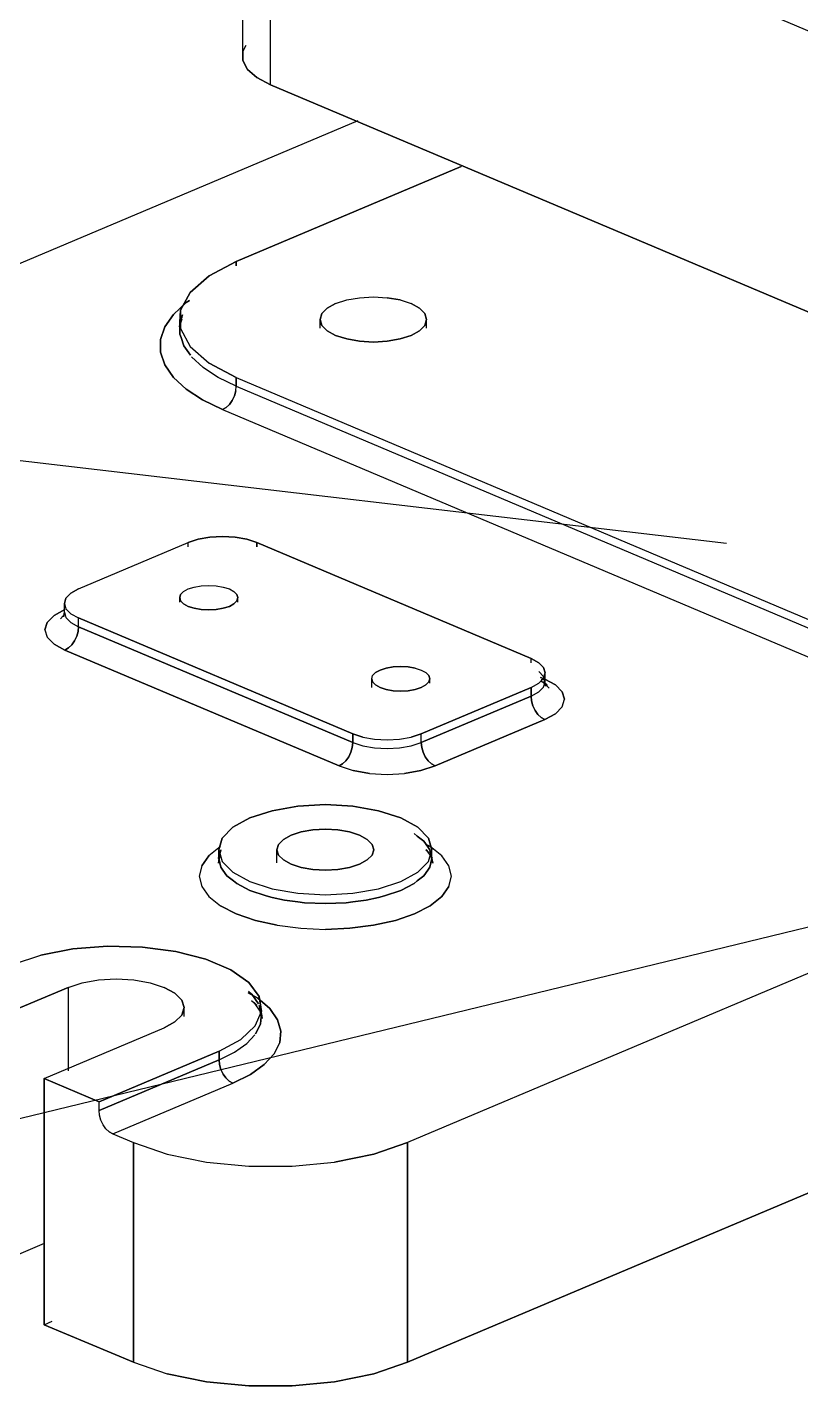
# Model space of a CAD drawing. Header units: millimetres. Extents: x 8 to 862, y 8 to 289.
# Drawn here: x 517.9 to 554.6, y 47.6 to 112.2 of the extents above; entities that cross this region are included whole.
import ezdxf

# ---------------------------------------------------------------- set-up
doc = ezdxf.new("R2010")
doc.units = ezdxf.units.MM
doc.layers.add('OUTLINE', color=7, linetype='Continuous')

msp = doc.modelspace()

# ---------------------------------------------------------------- linework, layer by layer
at = {"layer": 'OUTLINE'}
for p, q in [((528.121, 110.582), (528.121, 123.94)), ((529.442, 109.424), (529.442, 122.782)), ((563.635, 108.331), (531.314, 121.989)), ((528.274, 111.3), (528.121, 111.019)), ((528.121, 111.019), (528.121, 110.582)), ((528.121, 110.582), (528.351, 110.156)), ((528.351, 110.156), (528.121, 110.582)), ((528.351, 110.156), (528.798, 109.766)), ((528.798, 109.766), (528.351, 110.156)), ((529.442, 109.424), (528.798, 109.766)), ((528.798, 109.766), (529.442, 109.424)), ((529.442, 109.424), (546.537, 102.198)), ((546.537, 102.198), (529.442, 109.424)), ((477.334, 83.951), (533.6, 107.731)), ((538.502, 105.549), (527.814, 101.031)), ((527.814, 101.031), (538.502, 105.549)), ((546.537, 102.198), (563.635, 94.972)), ((563.635, 94.972), (546.537, 102.198)), ((527.814, 101.031), (526.528, 100.349)), ((526.528, 100.349), (527.814, 101.031)), ((527.814, 100.821), (527.814, 101.031)), ((527.814, 101.031), (527.814, 100.821)), ((526.528, 100.349), (525.632, 99.563)), ((525.632, 99.563), (526.528, 100.349)), ((525.632, 99.563), (525.172, 98.714)), ((525.172, 98.714), (525.632, 99.563)), ((524.832, 98.521), (525.432, 99.077)), ((525.432, 99.077), (524.832, 98.521)), ((525.432, 99.077), (525.588, 99.182)), ((525.588, 99.182), (525.432, 99.077)), ((531.879, 98.556), (532.133, 98.814)), ((532.133, 98.814), (531.879, 98.556)), ((532.133, 98.814), (532.535, 99.035)), ((532.535, 99.035), (532.133, 98.814)), ((532.535, 99.035), (533.061, 99.205)), ((533.061, 99.205), (533.67, 99.312)), ((533.67, 99.312), (534.326, 99.349)), ((534.326, 99.349), (534.981, 99.312)), ((534.981, 99.312), (535.593, 99.205)), ((535.593, 99.205), (534.981, 99.312)), ((535.593, 99.205), (536.116, 99.035)), ((536.116, 99.035), (536.519, 98.814)), ((536.519, 98.814), (536.116, 99.035)), ((536.519, 98.814), (536.772, 98.556)), ((536.772, 98.556), (536.519, 98.814)), ((524.425, 97.935), (524.832, 98.521)), ((524.832, 98.521), (524.425, 97.935)), ((525.232, 98.291), (525.107, 97.924)), ((525.139, 98.137), (525.107, 97.924)), ((525.139, 98.137), (525.172, 98.714)), ((525.191, 98.296), (525.139, 98.137)), ((525.139, 98.137), (525.191, 98.296)), ((525.139, 98.137), (525.139, 97.582)), ((525.139, 97.582), (525.139, 98.137)), ((525.172, 98.714), (525.172, 97.842)), ((525.258, 98.491), (525.191, 98.296)), ((525.191, 98.296), (525.258, 98.491)), ((525.205, 98.282), (525.249, 98.379)), ((531.793, 98.277), (531.879, 98.556)), ((531.879, 98.556), (531.793, 98.277)), ((531.879, 98), (531.793, 98.277)), ((531.793, 98.277), (531.879, 98)), ((531.793, 97.861), (531.793, 98.277)), ((536.772, 98.556), (536.858, 98.277)), ((536.858, 98.277), (536.772, 98.556)), ((536.858, 98.277), (536.772, 98)), ((536.772, 98), (536.858, 98.277)), ((536.858, 97.861), (536.858, 98.277)), ((465.169, 97.719), (551.105, 87.648)), ((524.219, 97.33), (524.425, 97.935)), ((524.425, 97.935), (524.219, 97.33)), ((525.139, 97.582), (525.191, 97.426)), ((525.191, 97.426), (525.139, 97.582)), ((525.172, 97.842), (525.632, 96.993)), ((532.133, 97.742), (531.879, 98)), ((531.879, 98), (532.133, 97.742)), ((532.535, 97.521), (532.133, 97.742)), ((532.133, 97.742), (532.535, 97.521)), ((533.061, 97.351), (532.535, 97.521)), ((532.535, 97.521), (533.061, 97.351)), ((536.116, 97.521), (535.593, 97.351)), ((535.593, 97.351), (536.116, 97.521)), ((536.519, 97.742), (536.116, 97.521)), ((536.116, 97.521), (536.519, 97.742)), ((536.772, 98), (536.519, 97.742)), ((536.519, 97.742), (536.772, 98)), ((524.219, 96.721), (524.219, 97.33)), ((524.219, 97.33), (524.219, 96.721)), ((525.191, 97.426), (525.326, 97.033)), ((525.326, 97.033), (525.191, 97.426)), ((525.326, 97.033), (525.642, 96.577)), ((525.642, 96.577), (525.326, 97.033)), ((525.632, 96.993), (526.528, 96.207)), ((533.67, 97.244), (533.061, 97.351)), ((533.061, 97.351), (533.67, 97.244)), ((534.326, 97.207), (533.67, 97.244)), ((533.67, 97.244), (534.326, 97.207)), ((534.981, 97.244), (534.326, 97.207)), ((534.326, 97.207), (534.981, 97.244)), ((535.593, 97.351), (534.981, 97.244)), ((534.981, 97.244), (535.593, 97.351)), ((625.513, 97.026), (535.954, 59.176)), ((524.425, 96.116), (524.219, 96.721)), ((524.219, 96.721), (524.425, 96.116)), ((525.695, 96.5), (526.242, 95.996)), ((526.242, 95.996), (525.695, 96.5)), ((527.814, 95.526), (526.528, 96.207)), ((526.528, 96.207), (527.814, 95.526)), ((524.832, 95.528), (524.425, 96.116)), ((524.425, 96.116), (524.832, 95.528)), ((525.432, 94.972), (524.832, 95.528)), ((524.832, 95.528), (525.432, 94.972)), ((526.546, 95.796), (526.242, 95.996)), ((526.951, 95.528), (526.546, 95.796)), ((527.814, 95.107), (526.951, 95.528)), ((527.814, 95.107), (527.814, 95.526)), ((527.814, 95.526), (527.814, 95.107)), ((527.814, 95.526), (555.412, 83.86)), ((526.214, 94.458), (525.432, 94.972)), ((525.432, 94.972), (526.214, 94.458)), ((527.726, 94.654), (527.791, 94.882)), ((527.791, 94.882), (527.726, 94.654)), ((527.791, 94.882), (527.814, 95.107)), ((527.814, 95.107), (560.38, 81.344)), ((527.16, 93.998), (526.214, 94.458)), ((526.214, 94.458), (527.16, 93.998)), ((527.33, 94.098), (527.486, 94.247)), ((527.486, 94.247), (527.33, 94.098)), ((527.486, 94.247), (527.621, 94.437)), ((527.621, 94.437), (527.486, 94.247)), ((527.621, 94.437), (527.726, 94.654)), ((527.726, 94.654), (527.621, 94.437)), ((527.16, 93.998), (527.33, 94.098)), ((527.33, 94.098), (527.16, 93.998)), ((527.16, 93.998), (559.728, 80.235)), ((526.009, 87.835), (525.532, 87.679)), ((525.532, 87.679), (526.009, 87.835)), ((526.565, 87.933), (526.009, 87.835)), ((526.009, 87.835), (526.565, 87.933)), ((527.16, 87.965), (526.565, 87.933)), ((526.565, 87.933), (527.16, 87.965)), ((527.758, 87.933), (527.16, 87.965)), ((527.16, 87.965), (527.758, 87.933)), ((528.314, 87.835), (527.758, 87.933)), ((527.758, 87.933), (528.314, 87.835)), ((528.791, 87.679), (528.314, 87.835)), ((528.314, 87.835), (528.791, 87.679)), ((520.323, 85.479), (525.532, 87.679)), ((525.532, 87.472), (525.532, 87.679)), ((528.791, 87.472), (528.791, 87.679)), ((528.791, 87.679), (541.816, 82.174)), ((528.791, 87.679), (528.791, 87.472)), ((541.816, 82.174), (528.791, 87.679)), ((625.513, 86.591), (535.954, 48.741)), ((535.954, 48.741), (625.513, 86.591)), ((519.956, 85.277), (519.725, 85.042)), ((519.725, 85.042), (519.956, 85.277)), ((520.323, 85.479), (519.956, 85.277)), ((519.956, 85.277), (520.323, 85.479)), ((525.128, 85.065), (525.174, 85.216)), ((525.174, 85.216), (525.128, 85.065)), ((525.174, 85.216), (525.314, 85.358)), ((525.314, 85.358), (525.532, 85.479)), ((525.532, 85.479), (525.819, 85.57)), ((525.819, 85.57), (526.153, 85.63)), ((526.153, 85.63), (526.509, 85.649)), ((526.509, 85.649), (526.867, 85.63)), ((526.867, 85.63), (527.2, 85.57)), ((527.2, 85.57), (527.486, 85.479)), ((527.486, 85.479), (527.707, 85.358)), ((527.707, 85.358), (527.844, 85.216)), ((527.844, 85.216), (527.891, 85.065)), ((527.891, 85.065), (527.844, 85.216)), ((519.725, 85.042), (519.649, 84.791)), ((519.649, 84.791), (519.725, 85.042)), ((519.649, 84.791), (519.725, 84.537)), ((519.649, 84.372), (519.649, 84.791)), ((525.174, 84.914), (525.128, 85.065)), ((525.128, 85.065), (525.174, 84.914)), ((525.128, 84.856), (525.128, 85.065)), ((525.314, 84.772), (525.174, 84.914)), ((525.174, 84.914), (525.314, 84.772)), ((525.532, 84.651), (525.314, 84.772)), ((525.314, 84.772), (525.532, 84.651)), ((525.819, 84.56), (525.532, 84.651)), ((525.532, 84.651), (525.819, 84.56)), ((526.153, 84.5), (525.819, 84.56)), ((525.819, 84.56), (526.153, 84.5)), ((527.2, 84.56), (526.867, 84.5)), ((526.867, 84.5), (527.2, 84.56)), ((527.486, 84.651), (527.2, 84.56)), ((527.2, 84.56), (527.486, 84.651)), ((527.707, 84.772), (527.486, 84.651)), ((527.486, 84.651), (527.707, 84.772)), ((527.844, 84.914), (527.707, 84.772)), ((527.707, 84.772), (527.844, 84.914)), ((527.891, 85.065), (527.844, 84.914)), ((527.844, 84.914), (527.891, 85.065)), ((527.891, 84.856), (527.891, 85.065)), ((518.837, 83.891), (519.158, 84.219)), ((519.158, 84.219), (518.837, 83.891)), ((519.158, 84.219), (519.672, 84.5)), ((519.672, 84.5), (519.158, 84.219)), ((519.465, 84.063), (519.607, 84.221)), ((519.595, 84.195), (519.465, 84.063)), ((519.607, 84.221), (519.651, 84.316)), ((519.616, 84.156), (519.649, 84.372)), ((519.656, 84.284), (519.616, 84.156)), ((519.649, 84.372), (519.725, 84.121)), ((519.725, 84.537), (519.956, 84.302)), ((519.725, 84.121), (519.956, 83.886)), ((519.956, 84.302), (520.323, 84.102)), ((520.323, 83.684), (520.323, 84.102)), ((533.349, 78.595), (520.323, 84.102)), ((520.323, 84.102), (533.349, 78.595)), ((526.509, 84.481), (526.153, 84.5)), ((526.153, 84.5), (526.509, 84.481)), ((526.867, 84.5), (526.509, 84.481)), ((526.509, 84.481), (526.867, 84.5)), ((518.728, 83.537), (518.837, 83.891)), ((518.837, 83.891), (518.728, 83.537)), ((518.728, 83.537), (518.837, 83.186)), ((519.956, 83.886), (520.323, 83.684)), ((520.235, 83.23), (520.3, 83.458)), ((520.3, 83.458), (520.235, 83.23)), ((520.3, 83.458), (520.323, 83.684)), ((520.323, 83.684), (520.3, 83.458)), ((533.349, 78.179), (520.323, 83.684)), ((520.323, 83.684), (533.349, 78.179)), ((519.158, 82.856), (518.837, 83.186)), ((518.837, 83.186), (519.158, 82.856)), ((519.672, 82.574), (519.158, 82.856)), ((519.158, 82.856), (519.672, 82.574)), ((519.672, 82.574), (519.839, 82.674)), ((519.839, 82.674), (519.672, 82.574)), ((519.839, 82.674), (519.998, 82.823)), ((519.998, 82.823), (519.839, 82.674)), ((519.998, 82.823), (520.132, 83.014)), ((520.132, 83.014), (519.998, 82.823)), ((520.132, 83.014), (520.235, 83.23)), ((520.235, 83.23), (520.132, 83.014)), ((532.698, 77.07), (519.672, 82.574)), ((519.672, 82.574), (532.698, 77.07)), ((542.182, 81.974), (541.816, 82.174)), ((541.816, 81.965), (541.816, 82.174)), ((541.816, 82.174), (542.182, 81.974)), ((542.412, 81.74), (542.182, 81.974)), ((542.182, 81.974), (542.412, 81.74)), ((534.247, 81.212), (534.293, 81.363)), ((534.293, 81.363), (534.433, 81.502)), ((534.433, 81.502), (534.293, 81.363)), ((534.433, 81.502), (534.651, 81.623)), ((534.651, 81.623), (534.433, 81.502)), ((534.651, 81.623), (534.937, 81.716)), ((534.937, 81.716), (534.651, 81.623)), ((534.937, 81.716), (535.272, 81.774)), ((535.272, 81.774), (534.937, 81.716)), ((535.272, 81.774), (535.628, 81.795)), ((535.628, 81.795), (535.272, 81.774)), ((535.628, 81.795), (535.986, 81.774)), ((535.986, 81.774), (535.628, 81.795)), ((535.986, 81.774), (536.319, 81.716)), ((536.319, 81.716), (535.986, 81.774)), ((536.319, 81.716), (536.605, 81.623)), ((536.605, 81.623), (536.826, 81.502)), ((536.826, 81.502), (536.963, 81.363)), ((536.963, 81.363), (537.009, 81.212)), ((537.009, 81.212), (536.963, 81.363)), ((542.412, 81.321), (542.182, 81.556)), ((542.491, 81.486), (542.412, 81.74)), ((542.412, 81.74), (542.491, 81.486)), ((542.412, 81.235), (542.491, 81.486)), ((542.491, 81.07), (542.412, 81.321)), ((542.491, 81.07), (542.491, 81.486)), ((534.293, 81.06), (534.247, 81.212)), ((534.247, 81.212), (534.293, 81.06)), ((534.247, 80.793), (534.247, 81.212)), ((534.433, 80.919), (534.293, 81.06)), ((534.293, 81.06), (534.433, 80.919)), ((534.651, 80.798), (534.433, 80.919)), ((534.433, 80.919), (534.651, 80.798)), ((534.937, 80.705), (534.651, 80.798)), ((534.651, 80.798), (534.937, 80.705)), ((535.272, 80.646), (534.937, 80.705)), ((534.937, 80.705), (535.272, 80.646)), ((536.319, 80.705), (535.986, 80.646)), ((535.986, 80.646), (536.319, 80.705)), ((536.605, 80.798), (536.319, 80.705)), ((536.319, 80.705), (536.605, 80.798)), ((536.826, 80.919), (536.605, 80.798)), ((536.605, 80.798), (536.826, 80.919)), ((541.816, 80.798), (536.605, 78.595)), ((536.605, 78.595), (541.816, 80.798)), ((536.963, 81.06), (536.826, 80.919)), ((536.826, 80.919), (536.963, 81.06)), ((537.009, 81.212), (536.963, 81.06)), ((536.963, 81.06), (537.009, 81.212)), ((537.009, 81.002), (537.009, 81.212)), ((541.816, 80.798), (542.182, 81)), ((541.816, 80.381), (541.816, 80.798)), ((541.816, 80.798), (541.816, 80.381)), ((542.182, 81), (542.412, 81.235)), ((542.182, 80.584), (542.412, 80.816)), ((542.272, 81.279), (542.468, 81.198)), ((542.468, 81.198), (542.272, 81.279)), ((542.582, 80.93), (542.289, 81.091)), ((542.3, 81.156), (542.468, 81.198)), ((542.468, 81.198), (542.3, 81.156)), ((542.412, 80.816), (542.491, 81.07)), ((542.672, 80.76), (542.416, 81.023)), ((542.582, 80.93), (542.416, 81.023)), ((542.521, 80.853), (542.442, 81.109)), ((542.533, 80.916), (542.442, 81.109)), ((542.468, 81.198), (542.979, 80.916)), ((542.979, 80.916), (542.468, 81.198)), ((542.521, 80.853), (542.491, 81.07)), ((542.672, 80.76), (542.533, 80.916)), ((542.979, 80.916), (543.303, 80.586)), ((543.303, 80.586), (542.979, 80.916)), ((465.169, 47.625), (601.091, 80.609)), ((535.628, 80.628), (535.272, 80.646)), ((535.272, 80.646), (535.628, 80.628)), ((535.986, 80.646), (535.628, 80.628)), ((535.628, 80.628), (535.986, 80.646)), ((541.816, 80.381), (536.605, 78.179)), ((536.605, 78.179), (541.816, 80.381)), ((541.816, 80.381), (542.182, 80.584)), ((541.84, 80.156), (541.816, 80.381)), ((541.816, 80.381), (541.84, 80.156)), ((541.905, 79.928), (541.84, 80.156)), ((541.84, 80.156), (541.905, 79.928)), ((543.303, 80.586), (543.412, 80.235)), ((543.412, 80.235), (543.303, 80.586)), ((543.303, 79.881), (543.412, 80.235)), ((542.007, 79.709), (541.905, 79.928)), ((541.905, 79.928), (542.007, 79.709)), ((542.142, 79.521), (542.007, 79.709)), ((542.007, 79.709), (542.142, 79.521)), ((542.3, 79.37), (542.142, 79.521)), ((542.142, 79.521), (542.3, 79.37)), ((542.979, 79.553), (542.468, 79.272)), ((542.468, 79.272), (542.979, 79.553)), ((542.979, 79.553), (543.303, 79.881)), ((542.468, 79.272), (537.258, 77.07)), ((537.258, 77.07), (542.468, 79.272)), ((542.468, 79.272), (542.3, 79.37)), ((542.3, 79.37), (542.468, 79.272)), ((533.349, 78.179), (533.328, 77.953)), ((533.328, 77.953), (533.349, 78.179)), ((533.349, 78.179), (533.349, 78.595)), ((533.349, 78.595), (533.349, 78.179)), ((533.349, 78.595), (533.826, 78.442)), ((533.826, 78.442), (533.349, 78.595)), ((533.349, 78.179), (533.826, 78.023)), ((533.826, 78.442), (534.381, 78.344)), ((534.381, 78.344), (534.977, 78.312)), ((534.977, 78.312), (535.575, 78.344)), ((535.575, 78.344), (536.128, 78.442)), ((536.128, 78.442), (536.605, 78.595)), ((536.605, 78.595), (536.128, 78.442)), ((536.128, 78.023), (536.605, 78.179)), ((536.605, 78.179), (536.605, 78.595)), ((536.628, 77.953), (536.605, 78.179)), ((536.605, 78.179), (536.628, 77.953)), ((533.158, 77.507), (533.023, 77.319)), ((533.023, 77.319), (533.158, 77.507)), ((533.263, 77.725), (533.158, 77.507)), ((533.158, 77.507), (533.263, 77.725)), ((533.328, 77.953), (533.263, 77.725)), ((533.263, 77.725), (533.328, 77.953)), ((533.826, 78.023), (534.381, 77.928)), ((534.381, 77.928), (534.977, 77.893)), ((534.977, 77.893), (535.575, 77.928)), ((535.575, 77.928), (536.128, 78.023)), ((536.693, 77.725), (536.628, 77.953)), ((536.628, 77.953), (536.693, 77.725)), ((536.795, 77.507), (536.693, 77.725)), ((536.693, 77.725), (536.795, 77.507)), ((536.93, 77.319), (536.795, 77.507)), ((536.795, 77.507), (536.93, 77.319)), ((532.867, 77.17), (532.698, 77.07)), ((532.698, 77.07), (532.867, 77.17)), ((532.698, 77.07), (533.365, 76.853)), ((533.023, 77.319), (532.867, 77.17)), ((532.867, 77.17), (533.023, 77.319)), ((534.142, 76.716), (533.365, 76.853)), ((533.365, 76.853), (534.142, 76.716)), ((536.588, 76.853), (535.812, 76.716)), ((535.812, 76.716), (536.588, 76.853)), ((537.258, 77.07), (536.588, 76.853)), ((536.588, 76.853), (537.258, 77.07)), ((537.088, 77.17), (536.93, 77.319)), ((536.93, 77.319), (537.088, 77.17)), ((537.258, 77.07), (537.088, 77.17)), ((537.088, 77.17), (537.258, 77.07)), ((534.142, 76.716), (534.977, 76.67)), ((534.977, 76.67), (535.812, 76.716)), ((529.514, 74.946), (528.465, 74.605)), ((528.465, 74.605), (529.514, 74.946)), ((530.735, 75.16), (529.514, 74.946)), ((529.514, 74.946), (530.735, 75.16)), ((532.047, 75.232), (530.735, 75.16)), ((530.735, 75.16), (532.047, 75.232)), ((533.358, 75.16), (532.047, 75.232)), ((532.047, 75.232), (533.358, 75.16)), ((534.579, 74.946), (533.358, 75.16)), ((533.358, 75.16), (534.579, 74.946)), ((535.628, 74.605), (534.579, 74.946)), ((534.579, 74.946), (535.628, 74.605)), ((528.465, 74.605), (527.658, 74.163)), ((527.658, 74.163), (528.465, 74.605)), ((536.435, 74.163), (535.628, 74.605)), ((535.628, 74.605), (536.435, 74.163)), ((527.153, 73.646), (526.981, 73.091)), ((526.981, 73.091), (527.153, 73.646)), ((527.658, 74.163), (527.153, 73.646)), ((527.153, 73.646), (527.658, 74.163)), ((529.821, 73.344), (530.051, 73.577)), ((530.051, 73.577), (529.821, 73.344)), ((530.051, 73.577), (530.419, 73.779)), ((530.419, 73.779), (530.051, 73.577)), ((530.419, 73.779), (530.895, 73.935)), ((530.895, 73.935), (530.419, 73.779)), ((530.895, 73.935), (531.451, 74.03)), ((531.451, 74.03), (530.895, 73.935)), ((531.451, 74.03), (532.047, 74.065)), ((532.047, 74.065), (531.451, 74.03)), ((532.047, 74.065), (532.642, 74.03)), ((532.642, 74.03), (532.047, 74.065)), ((532.642, 74.03), (533.198, 73.935)), ((533.198, 73.935), (532.642, 74.03)), ((533.198, 73.935), (533.674, 73.779)), ((533.674, 73.779), (533.198, 73.935)), ((533.674, 73.779), (534.04, 73.577)), ((534.04, 73.577), (533.674, 73.779)), ((534.04, 73.577), (534.27, 73.344)), ((534.27, 73.344), (534.04, 73.577)), ((536.414, 73.739), (536.258, 73.863)), ((536.258, 73.863), (536.414, 73.739)), ((536.728, 73.493), (536.414, 73.739)), ((536.414, 73.739), (536.728, 73.493)), ((536.94, 73.646), (536.435, 74.163)), ((536.435, 74.163), (536.94, 73.646)), ((537.112, 73.091), (536.94, 73.646)), ((536.94, 73.646), (537.112, 73.091)), ((527.067, 73.244), (526.514, 72.807)), ((527.077, 73.091), (526.981, 72.674)), ((526.981, 73.091), (527.153, 72.537)), ((526.981, 72.674), (527.077, 73.091)), ((526.981, 72.674), (526.981, 73.091)), ((529.744, 73.091), (529.821, 73.344)), ((529.821, 73.344), (529.744, 73.091)), ((529.821, 72.839), (529.744, 73.091)), ((529.744, 73.091), (529.821, 72.839)), ((529.744, 72.465), (529.744, 73.091)), ((534.27, 73.344), (534.349, 73.091)), ((534.349, 73.091), (534.27, 73.344)), ((534.349, 73.091), (534.27, 72.839)), ((534.27, 72.839), (534.349, 73.091)), ((536.919, 73.225), (536.728, 73.493)), ((536.728, 73.493), (536.919, 73.225)), ((536.977, 72.946), (536.812, 73.077)), ((536.84, 73.339), (537.026, 73.244)), ((537.026, 73.244), (536.84, 73.339)), ((537.137, 72.684), (536.842, 73.095)), ((536.977, 72.946), (536.842, 73.095)), ((537.016, 73.091), (536.919, 73.225)), ((536.919, 73.225), (537.016, 73.091)), ((536.94, 72.537), (537.112, 73.091)), ((537.112, 72.674), (537.016, 73.091)), ((537.016, 73.091), (537.112, 72.674)), ((537.577, 72.807), (537.026, 73.244)), ((537.112, 72.674), (537.112, 73.091)), ((526.174, 72.332), (526.058, 71.839)), ((526.174, 72.332), (526.514, 72.807)), ((526.514, 72.807), (526.174, 72.332)), ((527.046, 72.879), (526.949, 72.458)), ((526.981, 72.674), (526.949, 72.458)), ((526.956, 72.684), (527.046, 72.879)), ((527.056, 72.821), (526.956, 72.684)), ((526.981, 72.674), (527.077, 72.256)), ((527.077, 72.256), (526.981, 72.674)), ((527.153, 72.537), (527.658, 72.021)), ((530.051, 72.604), (529.821, 72.839)), ((529.821, 72.839), (530.051, 72.604)), ((530.419, 72.402), (530.051, 72.604)), ((530.051, 72.604), (530.419, 72.402)), ((530.895, 72.249), (530.419, 72.402)), ((530.419, 72.402), (530.895, 72.249)), ((533.674, 72.402), (533.198, 72.249)), ((533.198, 72.249), (533.674, 72.402)), ((534.04, 72.604), (533.674, 72.402)), ((533.674, 72.402), (534.04, 72.604)), ((534.27, 72.839), (534.04, 72.604)), ((534.04, 72.604), (534.27, 72.839)), ((536.435, 72.021), (536.94, 72.537)), ((537.016, 72.256), (537.112, 72.674)), ((537.112, 72.674), (537.016, 72.256)), ((537.144, 72.458), (537.047, 72.879)), ((537.137, 72.684), (537.047, 72.879)), ((537.112, 72.674), (537.144, 72.458)), ((537.919, 72.332), (537.577, 72.807)), ((538.033, 71.839), (537.919, 72.332)), ((526.058, 71.839), (526.174, 71.346)), ((527.077, 72.256), (527.174, 72.123)), ((527.174, 72.123), (527.077, 72.256)), ((527.174, 72.123), (527.365, 71.853)), ((527.365, 71.853), (527.174, 72.123)), ((527.365, 71.853), (527.679, 71.607)), ((527.679, 71.607), (527.365, 71.853)), ((527.658, 72.021), (528.465, 71.577)), ((531.451, 72.151), (530.895, 72.249)), ((530.895, 72.249), (531.451, 72.151)), ((532.047, 72.118), (531.451, 72.151)), ((531.451, 72.151), (532.047, 72.118)), ((532.642, 72.151), (532.047, 72.118)), ((532.047, 72.118), (532.642, 72.151)), ((533.198, 72.249), (532.642, 72.151)), ((532.642, 72.151), (533.198, 72.249)), ((535.628, 71.577), (536.435, 72.021)), ((536.414, 71.607), (536.728, 71.853)), ((536.728, 71.853), (536.414, 71.607)), ((536.728, 71.853), (536.919, 72.123)), ((536.919, 72.123), (536.728, 71.853)), ((536.919, 72.123), (537.016, 72.256)), ((537.016, 72.256), (536.919, 72.123)), ((537.919, 71.346), (538.033, 71.839)), ((526.174, 71.346), (526.514, 70.87)), ((527.679, 71.607), (527.835, 71.484)), ((527.835, 71.484), (527.679, 71.607)), ((527.835, 71.484), (528.465, 71.16)), ((528.465, 71.16), (527.835, 71.484)), ((528.465, 71.577), (529.514, 71.237)), ((528.465, 71.16), (529.233, 70.893)), ((529.233, 70.893), (528.465, 71.16)), ((529.514, 71.237), (530.735, 71.023)), ((530.735, 71.023), (532.047, 70.951)), ((532.047, 70.951), (533.358, 71.023)), ((533.358, 71.023), (534.579, 71.237)), ((534.579, 71.237), (535.628, 71.577)), ((534.861, 70.893), (535.628, 71.16)), ((535.628, 71.16), (534.861, 70.893)), ((535.628, 71.16), (536.258, 71.484)), ((536.258, 71.484), (535.628, 71.16)), ((536.258, 71.484), (536.414, 71.607)), ((536.414, 71.607), (536.258, 71.484)), ((537.919, 71.346), (537.577, 70.87)), ((537.577, 70.87), (537.919, 71.346)), ((526.514, 70.87), (527.067, 70.432)), ((527.814, 70.049), (527.067, 70.432)), ((527.067, 70.432), (527.814, 70.049)), ((529.233, 70.893), (529.523, 70.828)), ((529.523, 70.828), (529.233, 70.893)), ((529.523, 70.828), (530.107, 70.695)), ((530.107, 70.695), (529.523, 70.828)), ((530.107, 70.695), (530.742, 70.614)), ((530.742, 70.614), (530.107, 70.695)), ((530.742, 70.614), (531.058, 70.574)), ((531.058, 70.574), (530.742, 70.614)), ((531.058, 70.574), (532.047, 70.532)), ((532.047, 70.532), (531.058, 70.574)), ((532.047, 70.532), (533.035, 70.574)), ((533.035, 70.574), (532.047, 70.532)), ((533.035, 70.574), (533.351, 70.614)), ((533.351, 70.614), (533.035, 70.574)), ((533.351, 70.614), (533.986, 70.695)), ((533.986, 70.695), (533.351, 70.614)), ((533.986, 70.695), (534.57, 70.828)), ((534.57, 70.828), (533.986, 70.695)), ((534.57, 70.828), (534.861, 70.893)), ((534.861, 70.893), (534.57, 70.828)), ((537.026, 70.432), (536.279, 70.049)), ((536.279, 70.049), (537.026, 70.432)), ((537.577, 70.87), (537.026, 70.432)), ((537.026, 70.432), (537.577, 70.87)), ((528.721, 69.735), (527.814, 70.049)), ((527.814, 70.049), (528.721, 69.735)), ((529.756, 69.502), (528.721, 69.735)), ((528.721, 69.735), (529.756, 69.502)), ((535.372, 69.735), (534.337, 69.502)), ((534.337, 69.502), (535.372, 69.735)), ((536.279, 70.049), (535.372, 69.735)), ((535.372, 69.735), (536.279, 70.049)), ((529.756, 69.502), (530.879, 69.358)), ((530.879, 69.358), (532.047, 69.309)), ((533.214, 69.358), (532.047, 69.309)), ((532.047, 69.309), (533.214, 69.358)), ((534.337, 69.502), (533.214, 69.358)), ((533.214, 69.358), (534.337, 69.502)), ((521.698, 68.504), (520.058, 68.377)), ((520.058, 68.377), (521.698, 68.504)), ((523.358, 68.463), (521.698, 68.504)), ((521.698, 68.504), (523.358, 68.463)), ((524.949, 68.253), (523.358, 68.463)), ((523.358, 68.463), (524.949, 68.253)), ((517.228, 67.656), (518.539, 68.088)), ((520.058, 68.377), (518.539, 68.088)), ((518.539, 68.088), (520.058, 68.377)), ((526.374, 67.888), (524.949, 68.253)), ((524.949, 68.253), (526.374, 67.888)), ((527.551, 67.39), (526.374, 67.888)), ((526.374, 67.888), (527.551, 67.39)), ((527.551, 67.39), (528.414, 66.788)), ((528.414, 66.788), (527.551, 67.39)), ((519.835, 66.553), (514.135, 64.144)), ((514.135, 64.144), (519.835, 66.553)), ((519.835, 66.553), (520.502, 66.77)), ((519.835, 66.553), (519.835, 62.588)), ((520.502, 66.77), (521.279, 66.907)), ((521.279, 66.907), (522.114, 66.953)), ((522.114, 66.953), (522.949, 66.907)), ((522.949, 66.907), (523.725, 66.77)), ((523.725, 66.77), (524.393, 66.553)), ((524.393, 66.553), (524.905, 66.272)), ((524.905, 66.272), (524.393, 66.553)), ((528.909, 66.116), (528.414, 66.788)), ((528.414, 66.788), (528.909, 66.116)), ((524.905, 66.272), (525.228, 65.942)), ((525.228, 65.942), (524.905, 66.272)), ((525.228, 65.942), (525.337, 65.59)), ((525.337, 65.59), (525.228, 65.942)), ((528.388, 66.297), (528.84, 66.032)), ((528.84, 66.032), (528.388, 66.297)), ((528.395, 66.367), (528.549, 66.235)), ((528.8, 65.686), (528.54, 65.911)), ((528.874, 65.772), (528.549, 66.235)), ((528.549, 66.235), (528.874, 65.772)), ((528.995, 65.365), (528.665, 65.835)), ((528.8, 65.686), (528.665, 65.835)), ((528.84, 66.032), (529.407, 65.542)), ((529.407, 65.542), (528.84, 66.032)), ((529.009, 65.414), (528.909, 66.116)), ((528.909, 66.116), (529.009, 65.414)), ((525.228, 65.237), (524.905, 64.909)), ((524.905, 64.909), (525.228, 65.237)), ((525.337, 65.59), (525.228, 65.237)), ((525.228, 65.237), (525.337, 65.59)), ((525.337, 65.172), (525.337, 65.59)), ((528.709, 64.721), (529.009, 65.414)), ((529.016, 65.293), (528.898, 65.697)), ((528.898, 65.697), (529.016, 65.293)), ((529.046, 65.079), (528.905, 65.558)), ((528.995, 65.365), (528.905, 65.558)), ((528.986, 64.997), (529.016, 65.293)), ((529.016, 65.293), (528.986, 64.997)), ((529.016, 65.293), (529.009, 65.414)), ((529.016, 65.293), (529.046, 65.079)), ((529.407, 65.542), (529.777, 65.016)), ((529.777, 65.016), (529.407, 65.542)), ((518.695, 62.218), (524.393, 64.628)), ((524.905, 64.909), (524.393, 64.628)), ((524.393, 64.628), (524.905, 64.909)), ((528.026, 64.079), (528.709, 64.721)), ((528.735, 64.339), (528.97, 64.811)), ((528.97, 64.811), (528.735, 64.339)), ((528.97, 64.811), (528.986, 64.997)), ((528.986, 64.997), (528.97, 64.811)), ((529.777, 65.016), (529.937, 64.474)), ((529.937, 64.474), (529.777, 65.016)), ((526.998, 63.525), (528.026, 64.079)), ((528.321, 63.89), (528.702, 64.304)), ((528.702, 64.304), (528.321, 63.89)), ((529.884, 63.928), (529.619, 63.393)), ((529.619, 63.393), (529.884, 63.928)), ((529.937, 64.474), (529.884, 63.928)), ((529.884, 63.928), (529.937, 64.474)), ((526.998, 63.525), (521.3, 61.116)), ((521.3, 61.116), (526.998, 63.525)), ((526.998, 63.109), (526.998, 63.525)), ((526.998, 63.525), (526.998, 63.109)), ((526.998, 63.109), (527.735, 63.476)), ((527.735, 63.476), (528.005, 63.667)), ((528.005, 63.667), (528.321, 63.89)), ((529.619, 63.393), (529.147, 62.886)), ((529.147, 62.886), (529.619, 63.393)), ((526.998, 63.109), (521.3, 60.7)), ((521.3, 60.7), (526.998, 63.109)), ((526.998, 63.109), (527.021, 62.883)), ((527.021, 62.883), (526.998, 63.109)), ((527.021, 62.883), (527.086, 62.653)), ((527.086, 62.653), (527.021, 62.883)), ((527.086, 62.653), (527.188, 62.437)), ((527.188, 62.437), (527.086, 62.653)), ((529.147, 62.886), (528.486, 62.416)), ((528.486, 62.416), (529.147, 62.886)), ((521.3, 61.116), (518.695, 62.218)), ((518.695, 50.53), (518.695, 62.218)), ((518.695, 62.218), (518.695, 50.53)), ((518.695, 62.218), (521.3, 61.116)), ((521.951, 59.59), (527.649, 61.997)), ((527.188, 62.437), (527.323, 62.248)), ((527.323, 62.248), (527.188, 62.437)), ((527.323, 62.248), (527.481, 62.097)), ((527.481, 62.097), (527.323, 62.248)), ((527.481, 62.097), (527.649, 61.997)), ((527.649, 61.997), (527.481, 62.097)), ((528.486, 62.416), (527.649, 61.997)), ((527.649, 61.997), (528.486, 62.416)), ((521.3, 60.7), (521.3, 61.116)), ((521.321, 60.474), (521.3, 60.7)), ((521.386, 60.246), (521.321, 60.474)), ((521.491, 60.028), (521.386, 60.246)), ((521.625, 59.839), (521.491, 60.028)), ((521.781, 59.69), (521.625, 59.839)), ((521.781, 59.69), (521.951, 59.59)), ((521.951, 59.59), (521.781, 59.69)), ((521.951, 59.59), (522.928, 59.176)), ((522.928, 48.741), (522.928, 59.176)), ((522.928, 59.176), (522.928, 48.741)), ((522.928, 59.176), (524.539, 58.632)), ((534.342, 58.632), (535.954, 59.176)), ((535.954, 59.176), (534.342, 58.632)), ((535.954, 48.741), (535.954, 59.176)), ((535.954, 59.176), (535.954, 48.741)), ((524.539, 58.632), (526.4, 58.255)), ((526.4, 58.255), (528.409, 58.06)), ((530.472, 58.06), (532.484, 58.255)), ((532.484, 58.255), (534.342, 58.632)), ((534.342, 58.632), (532.484, 58.255)), ((528.409, 58.06), (530.472, 58.06)), ((518.695, 54.383), (514.135, 52.458)), ((518.695, 50.53), (519.074, 50.69)), ((518.695, 50.53), (522.928, 48.741)), ((522.928, 48.741), (518.695, 50.53)), ((522.928, 48.741), (524.539, 48.197)), ((534.342, 48.197), (535.954, 48.741)), ((535.954, 48.741), (534.342, 48.197)), ((524.539, 48.197), (526.4, 47.82)), ((526.4, 47.82), (524.539, 48.197)), ((526.4, 47.82), (528.409, 47.625)), ((528.409, 47.625), (526.4, 47.82)), ((530.472, 47.625), (532.484, 47.82)), ((532.484, 47.82), (530.472, 47.625)), ((532.484, 47.82), (534.342, 48.197)), ((534.342, 48.197), (532.484, 47.82)), ((528.409, 47.625), (530.472, 47.625)), ((530.472, 47.625), (528.409, 47.625))]:
    msp.add_line(p, q, dxfattribs=at)

doc.saveas('drawing.dxf')
